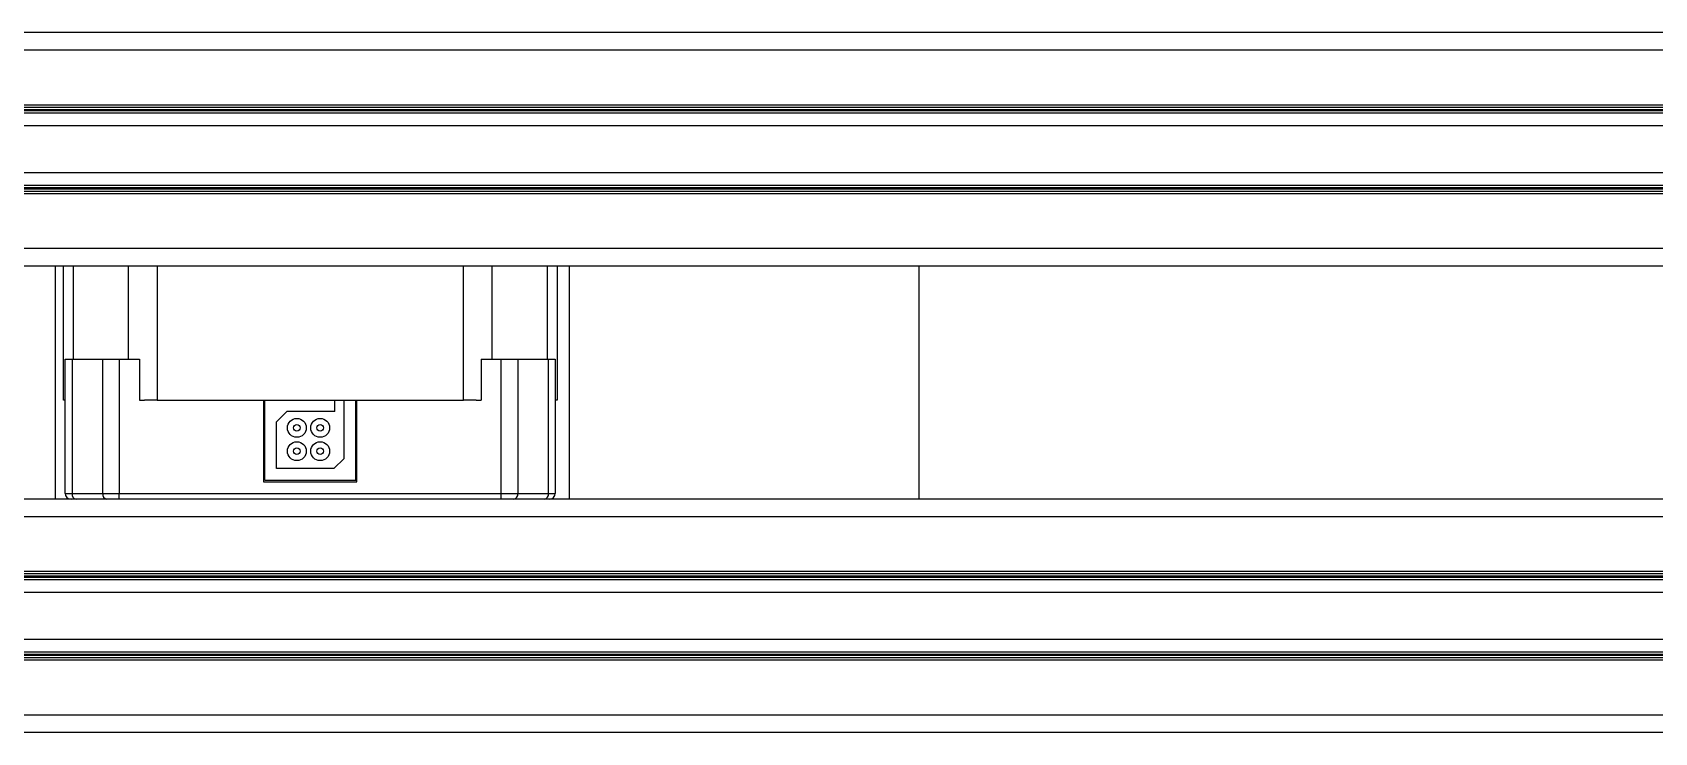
# Model space of a CAD drawing. Header units: millimetres. Extents: x 15 to 1184, y 5 to 1288.
# Drawn here: x 357.7 to 450.4, y 409.1 to 449.1 of the extents above; entities that cross this region are included whole.
import ezdxf

# ---------------------------------------------------------------- set-up
doc = ezdxf.new("R2010")
doc.units = ezdxf.units.MM

msp = doc.modelspace()

# ---------------------------------------------------------------- linework, layer by layer
at = {"color": 7, "linetype": 'Continuous', "lineweight": 25}
for p, q in [((511.709, 449.088), (235.709, 449.088)), ((235.042, 448.088), (512.375, 448.088)), ((235.042, 444.955), (512.375, 444.955)), ((235.042, 444.822), (512.375, 444.822)), ((235.042, 444.688), (512.375, 444.688)), ((235.042, 444.622), (512.375, 444.622)), ((235.042, 444.488), (512.375, 444.488)), ((235.042, 443.762), (512.375, 443.762)), ((235.042, 441.081), (512.375, 441.081)), ((235.042, 440.355), (512.375, 440.355)), ((235.042, 440.222), (512.375, 440.222)), ((235.042, 440.155), (512.375, 440.155)), ((235.042, 440.022), (512.375, 440.022)), ((235.042, 439.888), (512.375, 439.888)), ((235.042, 436.755), (512.375, 436.755)), ((235.042, 435.755), (512.375, 435.755)), ((359.042, 422.422), (359.042, 435.755)), ((359.488, 428.088), (359.488, 435.755)), ((387.688, 435.755), (387.688, 428.088)), ((388.375, 435.755), (388.375, 422.422)), ((408.375, 422.422), (408.375, 435.755)), ((359.588, 422.755), (359.588, 430.422)), ((359.588, 430.422), (359.979, 430.422)), ((359.979, 430.422), (359.979, 422.755)), ((359.979, 430.422), (361.731, 430.422)), ((361.731, 422.755), (361.731, 430.422)), ((361.731, 430.422), (362.674, 430.422)), ((362.674, 430.422), (362.674, 422.755)), ((362.674, 430.422), (363.827, 430.422)), ((363.827, 430.422), (363.827, 428.088)), ((383.349, 430.422), (384.502, 430.422)), ((383.349, 430.422), (383.349, 428.088)), ((384.502, 422.755), (384.502, 430.422)), ((384.502, 430.422), (385.445, 430.422)), ((385.445, 430.422), (385.445, 422.755)), ((385.445, 430.422), (387.198, 430.422)), ((387.198, 422.755), (387.198, 430.422)), ((387.198, 430.422), (387.588, 430.422)), ((387.588, 430.422), (387.588, 422.755)), ((359.588, 428.088), (359.488, 428.088)), ((363.827, 428.088), (364.11, 428.088)), ((364.834, 428.088), (364.11, 428.088)), ((364.834, 428.088), (370.996, 428.088)), ((370.921, 428.088), (370.921, 423.422)), ((370.996, 428.088), (374.985, 428.088)), ((370.996, 423.507), (370.996, 428.088)), ((371.662, 426.843), (372.241, 427.422)), ((374.985, 427.422), (372.241, 427.422)), ((374.985, 427.422), (374.985, 428.088)), ((374.985, 428.088), (375.518, 428.088)), ((375.518, 428.088), (376.185, 428.088)), ((375.518, 424.753), (375.518, 428.088)), ((376.185, 423.507), (376.185, 428.088)), ((376.185, 428.088), (382.342, 428.088)), ((376.255, 423.422), (376.255, 428.088)), ((383.066, 428.088), (382.342, 428.088)), ((383.066, 428.088), (383.349, 428.088)), ((387.688, 428.088), (387.588, 428.088)), ((371.662, 424.174), (371.662, 426.843)), ((375.518, 424.753), (374.94, 424.174)), ((374.94, 424.174), (371.662, 424.174)), ((359.588, 422.755), (359.979, 422.755)), ((359.979, 422.755), (361.731, 422.755)), ((361.731, 422.755), (362.674, 422.755)), ((362.674, 422.422), (362.674, 422.755)), ((362.674, 422.755), (384.502, 422.755)), ((370.921, 423.422), (376.255, 423.422)), ((370.996, 423.507), (376.185, 423.507)), ((384.502, 422.755), (385.445, 422.755)), ((384.502, 422.422), (384.502, 422.755)), ((385.445, 422.755), (387.198, 422.755)), ((387.198, 422.755), (387.588, 422.755)), ((512.375, 422.422), (235.042, 422.422)), ((512.375, 421.422), (235.042, 421.422)), ((512.375, 418.288), (235.042, 418.288)), ((512.375, 418.155), (235.042, 418.155)), ((512.375, 418.022), (235.042, 418.022)), ((512.375, 417.955), (235.042, 417.955)), ((512.375, 417.822), (235.042, 417.822)), ((512.375, 417.096), (235.042, 417.096)), ((512.375, 414.414), (235.042, 414.414)), ((512.375, 413.688), (235.042, 413.688)), ((512.375, 413.555), (235.042, 413.555)), ((512.375, 413.488), (235.042, 413.488)), ((512.375, 413.355), (235.042, 413.355)), ((512.375, 413.222), (235.042, 413.222)), ((512.375, 410.088), (235.042, 410.088)), ((512.375, 409.088), (235.042, 409.088))]:
    msp.add_line(p, q, dxfattribs=at)
at = {"color": 8, "linetype": 'Continuous', "lineweight": 25}
for p, q in [((360.037, 435.755), (360.037, 430.422)), ((363.213, 430.422), (363.213, 435.755)), ((364.834, 435.755), (364.834, 428.088)), ((382.342, 428.088), (382.342, 435.755)), ((383.964, 435.755), (383.964, 430.422)), ((387.139, 430.422), (387.139, 435.755))]:
    msp.add_line(p, q, dxfattribs=at)
at = {"color": 7, "linetype": 'Continuous', "lineweight": 25}
for centre, radius in [((372.823, 426.495), 0.538), ((372.823, 426.495), 0.186), ((374.157, 426.495), 0.538), ((374.157, 426.495), 0.186), ((372.823, 425.162), 0.538), ((374.157, 425.162), 0.538), ((372.823, 425.162), 0.186), ((374.157, 425.162), 0.186)]:
    msp.add_circle(centre, radius, dxfattribs=at)
for centre, radius, start, end in [((359.921, 422.755), 0.333, 180, 270), ((360.273, 422.713), 0.298, 171.9501, 258.57808), ((362.026, 422.713), 0.298, 171.95187, 258.57859), ((385.151, 422.713), 0.298, 281.42316, 8.04866), ((386.903, 422.713), 0.298, 281.42068, 8.05113), ((387.255, 422.755), 0.333, 270, 0)]:
    msp.add_arc(centre, radius, start, end, dxfattribs=at)

doc.saveas('drawing.dxf')
